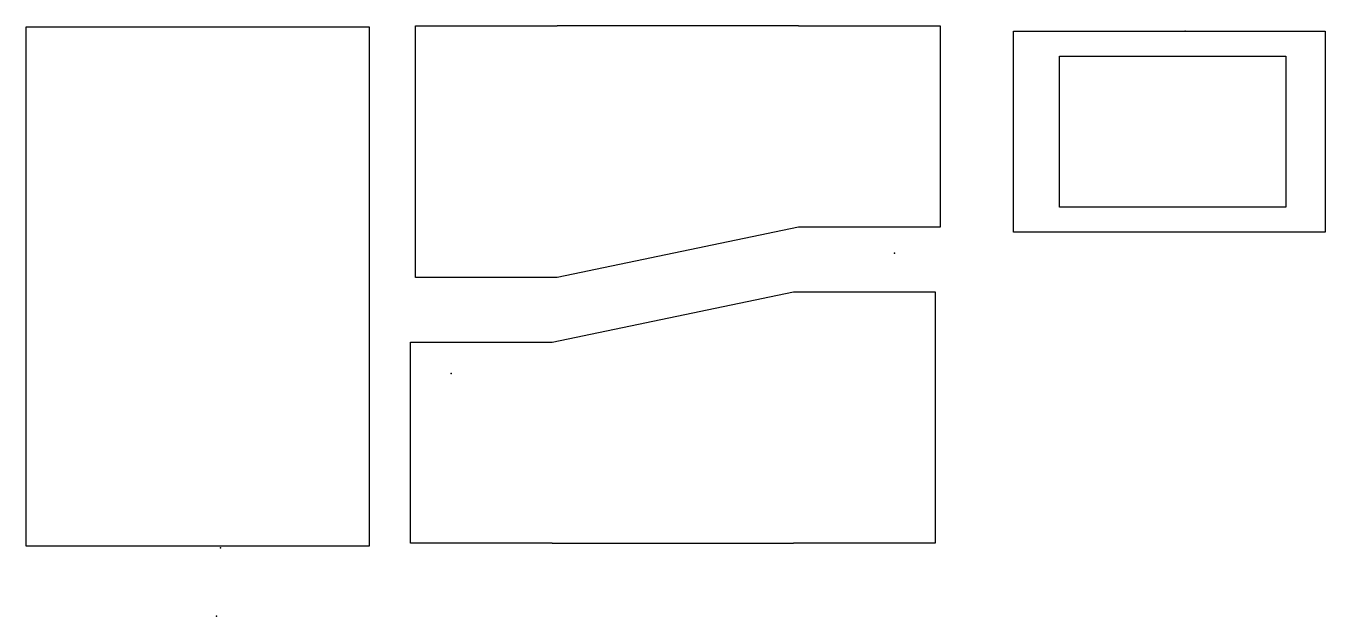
# Model space of a CAD drawing. Header units: centimetres. Extents: x -7.6 to 44.1, y 0 to 23.5.
import ezdxf

# ---------------------------------------------------------------- set-up
doc = ezdxf.new("R2010")
doc.units = ezdxf.units.CM
doc.header["$MEASUREMENT"] = 0
for name, color, linetype in [('Laser cut Prototype Enclosure v1 v3_Sketch2', 7, 'Continuous'), ('Laser cut Prototype Enclosure v1 v3_Sketch3', 7, 'Continuous'), ('Laser cut Prototype Enclosure v1 v3_Sketch4', 7, 'Continuous')]:
    doc.layers.add(name, color=color, linetype=linetype)

msp = doc.modelspace()

# ---------------------------------------------------------------- linework, layer by layer
at = {"layer": 'Laser cut Prototype Enclosure v1 v3_Sketch2'}
msp.add_point((0, 0), dxfattribs=at)
at = {"layer": 'Laser cut Prototype Enclosure v1 v3_Sketch3'}
for p, q in [((-7.578, 23.429), (-7.578, 2.794)), ((6.092, 23.429), (-7.578, 23.429)), ((6.092, 2.794), (6.092, 23.429)), ((7.925, 13.471), (7.925, 23.471)), ((7.925, 23.471), (13.56, 23.471)), ((23.16, 23.471), (13.56, 23.471)), ((23.16, 23.471), (28.795, 23.471)), ((28.795, 23.471), (28.795, 15.471)), ((31.705, 15.265), (31.705, 23.265)), ((31.705, 23.265), (44.105, 23.265)), ((31.705, 23.265), (44.105, 23.265)), ((44.105, 23.265), (44.105, 15.265)), ((33.54, 22.265), (42.54, 22.265)), ((33.54, 16.265), (33.54, 22.265)), ((42.54, 22.265), (42.54, 16.265)), ((42.54, 16.265), (33.54, 16.265)), ((23.16, 15.471), (13.56, 13.471)), ((28.795, 15.471), (23.16, 15.471)), ((44.105, 15.265), (31.705, 15.265)), ((13.56, 13.471), (7.925, 13.471)), ((13.355, 10.893), (22.955, 12.893)), ((22.955, 12.893), (28.59, 12.893)), ((28.59, 12.893), (28.59, 2.893)), ((7.72, 2.893), (7.72, 10.893)), ((7.72, 10.893), (13.355, 10.893)), ((-7.578, 2.794), (6.092, 2.794)), ((13.355, 2.893), (7.72, 2.893)), ((13.355, 2.893), (22.955, 2.893)), ((28.59, 2.893), (22.955, 2.893))]:
    msp.add_line(p, q, dxfattribs=at)
for p in [(38.54, 23.265), (26.97, 14.437), (9.339, 9.648), (0.164, 2.711)]:
    msp.add_point(p, dxfattribs=at)
at = {"layer": 'Laser cut Prototype Enclosure v1 v3_Sketch4'}
msp.add_point((0, 0), dxfattribs=at)

doc.saveas('drawing.dxf')
